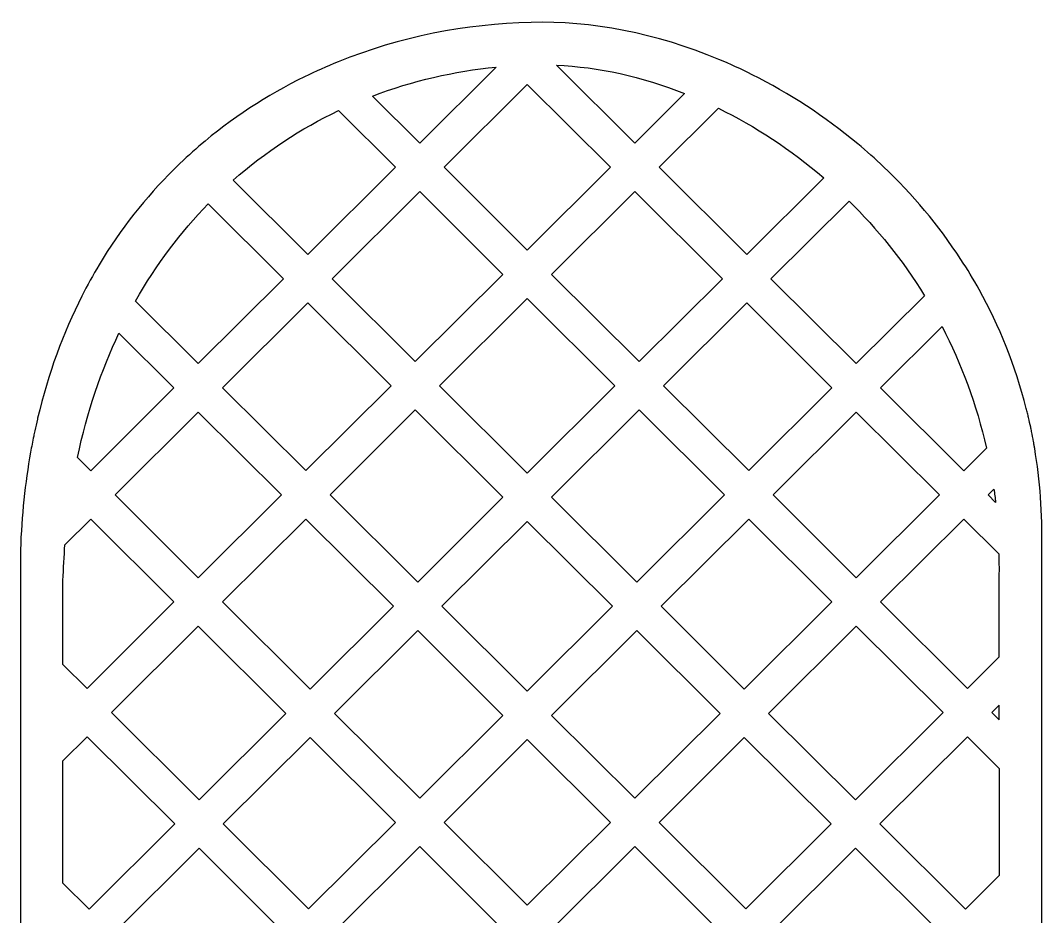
# Model space of a CAD drawing. Header units: centimetres. Extents: x 8.5 to 13.4, y -9 to 9.
# Drawn here: x 8.497 to 13.409, y 4.704 to 9.01 of the extents above; entities that cross this region are included whole.
import ezdxf

# ---------------------------------------------------------------- set-up
doc = ezdxf.new("R2010")
doc.units = ezdxf.units.CM
doc.header["$MEASUREMENT"] = 0
doc.layers.add('layer 1', color=7, linetype='Continuous')

msp = doc.modelspace()

# ---------------------------------------------------------------- linework, layer by layer
at = {"layer": 'layer 1', "color": 250}
for points, knots in [([(11.85321, 8.82249), (11.85321, 8.82249), (11.85325, 8.82253), (11.85325, 8.82253), (11.85325, 8.82253), (11.90696, 8.80015), (11.96035, 8.77571), (12.01324, 8.74927), (12.01324, 8.74927), (12.01324, 8.74927), (12.01317, 8.7492), (12.01317, 8.7492), (12.01317, 8.7492), (12.19071, 8.66044), (12.36255, 8.5491), (12.52135, 8.41652), (12.52135, 8.41652), (12.52135, 8.41652), (12.52144, 8.4166), (12.52144, 8.4166), (12.52144, 8.4166), (12.56351, 8.38149), (12.60473, 8.34499), (12.64484, 8.30693), (12.64484, 8.30693), (12.64484, 8.30693), (12.64466, 8.30675), (12.64466, 8.30675), (12.64466, 8.30675), (12.78307, 8.17537), (12.90897, 8.02658), (13.01676, 7.86143), (13.01676, 7.86143), (13.01676, 7.86143), (13.01688, 7.86155), (13.01688, 7.86155), (13.01688, 7.86155), (13.04762, 7.81446), (13.077, 7.76614), (13.10467, 7.71643), (13.10467, 7.71643), (13.10467, 7.71643), (13.10447, 7.71623), (13.10447, 7.71623), (13.10447, 7.71623), (13.20157, 7.54171), (13.27893, 7.3511), (13.33096, 7.14551), (13.33096, 7.14551), (13.33096, 7.14551), (13.33105, 7.1456), (13.33105, 7.1456), (13.33105, 7.1456), (13.33296, 7.13802), (13.33485, 7.13042), (13.3367, 7.12279), (13.3367, 7.12279), (13.33844, 7.11562), (13.34015, 7.10844), (13.34183, 7.10123), (13.34183, 7.10123), (13.34539, 7.08592), (13.34882, 7.07053), (13.3521, 7.05506), (13.3521, 7.05506), (13.35351, 7.04845), (13.35489, 7.04183), (13.35624, 7.03519), (13.35624, 7.03519), (13.35962, 7.01857), (13.36285, 7.00185), (13.3659, 6.98505), (13.3659, 6.98505), (13.36684, 6.97989), (13.36777, 6.97473), (13.36867, 6.96955), (13.36867, 6.96955), (13.36962, 6.96416), (13.37055, 6.95875), (13.37146, 6.95333), (13.37146, 6.95333), (13.37146, 6.95333), (13.37134, 6.95321), (13.37134, 6.95321), (13.37134, 6.95321), (13.39702, 6.80054), (13.40914, 6.64052), (13.40537, 6.47337), (13.40537, 6.47337), (13.40537, 6.47337), (13.40537, 6.47337), (13.40537, 6.47337), (13.40537, 6.47337), (13.40537, 6.47336), (13.40537, 6.47334), (13.40537, 6.47333), (13.40537, 6.47333), (13.40535, 6.47213), (13.40534, 6.47094), (13.40533, 6.46976), (13.40533, 6.46976), (13.40532, 6.4684), (13.40532, 6.46704), (13.40528, 6.46567), (13.40528, 6.46567), (13.40528, 6.46567), (13.40528, 6.24096), (13.40528, 6.24096), (13.40528, 6.24096), (13.40528, 6.24096), (13.40528, 6.15613), (13.40528, 6.15613), (13.40528, 6.15613), (13.40528, 6.15613), (13.40528, 5.92363), (13.40528, 5.92363), (13.40528, 5.92363), (13.40528, 5.92363), (13.40528, 5.44496), (13.40528, 5.44496), (13.40528, 5.44496), (13.40528, 5.44496), (13.40528, 5.21247), (13.40528, 5.21247), (13.40528, 5.21247), (13.40528, 5.21247), (13.40528, 5.10479), (13.40528, 5.10479), (13.40528, 5.10479), (13.40528, 5.10479), (13.40528, 4.87229), (13.40528, 4.87229), (13.40528, 4.87229), (13.40528, 4.87229), (13.40528, 4.37399), (13.40528, 4.37399), (13.40528, 4.37399), (13.40528, 4.37399), (13.40528, 4.1415), (13.40528, 4.1415), (13.40528, 4.1415), (13.40528, 4.1415), (13.40528, 4.03303), (13.40528, 4.03303), (13.40528, 4.03303), (13.40528, 4.03303), (13.40528, 3.80053), (13.40528, 3.80053), (13.40528, 3.80053), (13.40528, 3.80053), (13.40528, 3.32583), (13.40528, 3.32583), (13.40528, 3.32583), (13.40528, 3.32583), (13.40528, 3.09334), (13.40528, 3.09334), (13.40528, 3.09334), (13.40528, 3.09334), (13.40528, 2.99025), (13.40528, 2.99025), (13.40528, 2.99025), (13.40528, 2.99025), (13.40528, 2.75775), (13.40528, 2.75775), (13.40528, 2.75775), (13.40528, 2.75775), (13.40528, 2.2972), (13.40528, 2.2972), (13.40528, 2.2972), (13.40528, 2.2972), (13.40528, 2.06471), (13.40528, 2.06471), (13.40528, 2.06471), (13.40528, 2.06471), (13.40528, 1.94844), (13.40528, 1.94844), (13.40528, 1.94844), (13.40528, 1.94844), (13.40528, 1.71595), (13.40528, 1.71595), (13.40528, 1.71595), (13.40528, 1.71595), (13.40528, 1.23384), (13.40528, 1.23384), (13.40528, 1.23384), (13.40528, 1.23384), (13.40528, 1.00135), (13.40528, 1.00135), (13.40528, 1.00135), (13.40528, 1.00135), (13.40528, 0.89905), (13.40528, 0.89905), (13.40528, 0.89905), (13.40528, 0.89905), (13.40528, 0.66656), (13.40528, 0.66656), (13.40528, 0.66656), (13.40528, 0.66656), (13.40528, 0.1825), (13.40528, 0.1825), (13.40528, 0.1825), (13.40528, 0.1825), (13.40528, -0.05), (13.40528, -0.05), (13.40528, -0.05), (13.40528, -0.05), (13.40528, -0.16449), (13.40528, -0.16449), (13.40528, -0.16449), (13.40528, -0.16449), (13.40528, -0.39699), (13.40528, -0.39699), (13.40528, -0.39699), (13.40528, -0.39699), (13.40528, -0.88926), (13.40528, -0.88926), (13.40528, -0.88926), (13.40528, -0.88926), (13.40528, -0.96236), (13.40528, -0.96236), (13.40528, -0.96236), (13.40528, -0.96236), (13.40528, -1.23085), (13.40528, -1.23085), (13.40528, -1.23085), (13.40528, -1.23085), (13.40528, -1.46334), (13.40528, -1.46334), (13.40528, -1.46334), (13.40528, -1.46334), (13.40528, -1.93204), (13.40528, -1.93204), (13.40528, -1.93204), (13.40528, -1.93204), (13.40528, -2.12295), (13.40528, -2.12295), (13.40528, -2.12295), (13.40528, -2.12295), (13.40528, -2.26031), (13.40528, -2.26031), (13.40528, -2.26031), (13.40528, -2.26031), (13.40528, -2.4928), (13.40528, -2.4928), (13.40528, -2.4928), (13.40528, -2.4928), (13.40528, -2.97385), (13.40528, -2.97385), (13.40528, -2.97385), (13.40528, -2.97385), (13.40528, -3.20634), (13.40528, -3.20634), (13.40528, -3.20634), (13.40528, -3.20634), (13.40528, -3.32115), (13.40528, -3.32115), (13.40528, -3.32115), (13.40528, -3.32115), (13.40528, -3.55365), (13.40528, -3.55365), (13.40528, -3.55365), (13.40528, -3.55365), (13.40528, -4.02324), (13.40528, -4.02324), (13.40528, -4.02324), (13.40528, -4.02324), (13.40528, -4.25573), (13.40528, -4.25573), (13.40528, -4.25573), (13.40528, -4.25573), (13.40528, -4.33975), (13.40528, -4.33975), (13.40528, -4.33975), (13.40528, -4.33975), (13.40528, -4.57224), (13.40528, -4.57224), (13.40528, -4.57224), (13.40528, -4.57224), (13.40528, -5.08678), (13.40528, -5.08678), (13.40528, -5.08678), (13.40528, -5.08678), (13.40528, -5.18121), (13.40528, -5.18121), (13.40528, -5.18121), (13.40528, -5.18121), (13.40528, -5.40611), (13.40528, -5.40611), (13.40528, -5.40611), (13.40528, -5.40611), (13.40528, -5.63861), (13.40528, -5.63861), (13.40528, -5.63861), (13.40528, -5.63861), (13.40528, -6.15314), (13.40528, -6.15314), (13.40528, -6.15314), (13.40528, -6.15314), (13.40528, -6.38563), (13.40528, -6.38563), (13.40528, -6.38563), (13.40528, -6.38563), (13.40528, -6.46369), (13.40528, -6.46369), (13.40528, -6.46369), (13.40528, -6.46369), (13.40528, -6.69618), (13.40528, -6.69618), (13.40528, -6.69618), (13.40528, -6.69618), (13.40528, -7.49643), (13.40528, -7.49643), (13.40528, -7.49643), (13.40528, -7.49643), (13.40528, -7.72892), (13.40528, -7.72892), (13.40528, -7.72892), (13.40528, -7.72892), (13.40528, -8.24344), (13.40528, -8.24344), (13.40528, -8.24344), (13.40528, -8.24344), (13.40528, -8.30391), (13.40528, -8.30391), (13.40528, -8.30391), (13.40528, -8.30391), (13.40528, -9.00021), (13.40528, -9.00021), (13.40528, -9.00021), (13.40528, -9.00021), (13.14221, -9.00021), (13.14221, -9.00021), (13.14221, -9.00021), (13.14221, -9.00021), (12.90862, -9.00021), (12.90862, -9.00021), (12.90862, -9.00021), (12.90862, -9.00021), (12.12798, -9.00021), (12.12798, -9.00021), (12.12798, -9.00021), (12.12798, -9.00021), (12.0708, -9.00021), (12.0708, -9.00021), (12.0708, -9.00021), (12.0708, -9.00021), (11.89439, -9.00021), (11.89439, -9.00021), (11.89439, -9.00021), (11.89439, -9.00021), (11.83721, -9.00021), (11.83721, -9.00021), (11.83721, -9.00021), (11.83721, -9.00021), (11.09035, -9.00021), (11.09035, -9.00021), (11.09035, -9.00021), (11.09035, -9.00021), (11.00822, -9.00021), (11.00822, -9.00021), (11.00822, -9.00021), (11.00822, -9.00021), (10.85675, -9.00021), (10.85675, -9.00021), (10.85675, -9.00021), (10.85675, -9.00021), (10.77463, -9.00021), (10.77463, -9.00021), (10.77463, -9.00021), (10.77463, -9.00021), (10.02777, -9.00021), (10.02777, -9.00021), (10.02777, -9.00021), (10.02777, -9.00021), (9.97059, -9.00021), (9.97059, -9.00021), (9.97059, -9.00021), (9.97059, -9.00021), (9.79417, -9.00021), (9.79417, -9.00021), (9.79417, -9.00021), (9.79417, -9.00021), (9.73699, -9.00021), (9.73699, -9.00021), (9.73699, -9.00021), (9.73699, -9.00021), (8.95636, -9.00021), (8.95636, -9.00021), (8.95636, -9.00021), (8.95636, -9.00021), (8.72276, -9.00021), (8.72276, -9.00021), (8.72276, -9.00021), (8.72276, -9.00021), (8.49669, -9.00021), (8.49669, -9.00021), (8.49669, -9.00021), (8.49669, -9.00021), (8.49669, -8.34112), (8.49669, -8.34112), (8.49669, -8.34112), (8.49669, -8.34112), (8.49669, -8.20662), (8.49669, -8.20662), (8.49669, -8.20662), (8.49669, -8.20662), (8.49669, -7.76574), (8.49669, -7.76574), (8.49669, -7.76574), (8.49669, -7.76574), (8.49669, -7.53325), (8.49669, -7.53325), (8.49669, -7.53325), (8.49669, -7.53325), (8.49669, -7.17875), (8.49669, -7.17875), (8.49669, -7.17875), (8.49669, -7.17875), (8.49669, -7.14578), (8.49669, -7.14578), (8.49669, -7.14578), (8.49669, -7.14578), (8.49669, -6.733), (8.49669, -6.733), (8.49669, -6.733), (8.49669, -6.733), (8.49669, -6.50051), (8.49669, -6.50051), (8.49669, -6.50051), (8.49669, -6.50051), (8.49669, -6.34881), (8.49669, -6.34881), (8.49669, -6.34881), (8.49669, -6.34881), (8.49669, -6.11631), (8.49669, -6.11631), (8.49669, -6.11631), (8.49669, -6.11631), (8.49669, -5.67543), (8.49669, -5.67543), (8.49669, -5.67543), (8.49669, -5.67543), (8.49669, -5.44293), (8.49669, -5.44293), (8.49669, -5.44293), (8.49669, -5.44293), (8.49669, -5.21841), (8.49669, -5.21841), (8.49669, -5.21841), (8.49669, -5.21841), (8.49669, -5.04996), (8.49669, -5.04996), (8.49669, -5.04996), (8.49669, -5.04996), (8.49669, -4.60907), (8.49669, -4.60907), (8.49669, -4.60907), (8.49669, -4.60907), (8.49669, -4.37657), (8.49669, -4.37657), (8.49669, -4.37657), (8.49669, -4.37657), (8.49669, -4.21891), (8.49669, -4.21891), (8.49669, -4.21891), (8.49669, -4.21891), (8.49669, -3.98642), (8.49669, -3.98642), (8.49669, -3.98642), (8.49669, -3.98642), (8.49669, -3.59047), (8.49669, -3.59047), (8.49669, -3.59047), (8.49669, -3.59047), (8.49669, -3.35797), (8.49669, -3.35797), (8.49669, -3.35797), (8.49669, -3.35797), (8.49669, -3.16952), (8.49669, -3.16952), (8.49669, -3.16952), (8.49669, -3.16952), (8.49669, -2.93703), (8.49669, -2.93703), (8.49669, -2.93703), (8.49669, -2.93703), (8.49669, -2.52962), (8.49669, -2.52962), (8.49669, -2.52962), (8.49669, -2.52962), (8.49669, -2.29713), (8.49669, -2.29713), (8.49669, -2.29713), (8.49669, -2.29713), (8.49669, -2.12771), (8.49669, -2.12771), (8.49669, -2.12771), (8.49669, -2.12771), (8.49669, -1.89522), (8.49669, -1.89522), (8.49669, -1.89522), (8.49669, -1.89522), (8.49669, -1.50016), (8.49669, -1.50016), (8.49669, -1.50016), (8.49669, -1.50016), (8.49669, -1.26767), (8.49669, -1.26767), (8.49669, -1.26767), (8.49669, -1.26767), (8.49669, -0.99957), (8.49669, -0.99957), (8.49669, -0.99957), (8.49669, -0.99957), (8.49669, -0.85244), (8.49669, -0.85244), (8.49669, -0.85244), (8.49669, -0.85244), (8.49669, -0.43381), (8.49669, -0.43381), (8.49669, -0.43381), (8.49669, -0.43381), (8.49669, -0.20131), (8.49669, -0.20131), (8.49669, -0.20131), (8.49669, -0.20131), (8.49669, -0.01317), (8.49669, -0.01317), (8.49669, -0.01317), (8.49669, -0.01317), (8.49669, 0.21932), (8.49669, 0.21932), (8.49669, 0.21932), (8.49669, 0.21932), (8.49669, 0.62974), (8.49669, 0.62974), (8.49669, 0.62974), (8.49669, 0.62974), (8.49669, 0.86223), (8.49669, 0.86223), (8.49669, 0.86223), (8.49669, 0.86223), (8.49669, 1.03817), (8.49669, 1.03817), (8.49669, 1.03817), (8.49669, 1.03817), (8.49669, 1.27066), (8.49669, 1.27066), (8.49669, 1.27066), (8.49669, 1.27066), (8.49669, 1.67913), (8.49669, 1.67913), (8.49669, 1.67913), (8.49669, 1.67913), (8.49669, 1.91162), (8.49669, 1.91162), (8.49669, 1.91162), (8.49669, 1.91162), (8.49669, 2.10153), (8.49669, 2.10153), (8.49669, 2.10153), (8.49669, 2.10153), (8.49669, 2.33402), (8.49669, 2.33402), (8.49669, 2.33402), (8.49669, 2.33402), (8.49669, 2.72093), (8.49669, 2.72093), (8.49669, 2.72093), (8.49669, 2.72093), (8.49669, 2.95343), (8.49669, 2.95343), (8.49669, 2.95343), (8.49669, 2.95343), (8.49669, 3.13016), (8.49669, 3.13016), (8.49669, 3.13016), (8.49669, 3.13016), (8.49669, 3.36265), (8.49669, 3.36265), (8.49669, 3.36265), (8.49669, 3.36265), (8.49669, 3.76371), (8.49669, 3.76371), (8.49669, 3.76371), (8.49669, 3.76371), (8.49669, 3.99621), (8.49669, 3.99621), (8.49669, 3.99621), (8.49669, 3.99621), (8.49669, 4.17832), (8.49669, 4.17832), (8.49669, 4.17832), (8.49669, 4.17832), (8.49669, 4.41081), (8.49669, 4.41081), (8.49669, 4.41081), (8.49669, 4.41081), (8.49669, 4.83547), (8.49669, 4.83547), (8.49669, 4.83547), (8.49669, 4.83547), (8.49669, 5.06797), (8.49669, 5.06797), (8.49669, 5.06797), (8.49669, 5.06797), (8.49669, 5.24929), (8.49669, 5.24929), (8.49669, 5.24929), (8.49669, 5.24929), (8.49669, 5.48178), (8.49669, 5.48178), (8.49669, 5.48178), (8.49669, 5.48178), (8.49669, 5.88681), (8.49669, 5.88681), (8.49669, 5.88681), (8.49669, 5.88681), (8.49669, 6.11931), (8.49669, 6.11931), (8.49669, 6.11931), (8.49669, 6.11931), (8.49669, 6.27778), (8.49669, 6.27778), (8.49669, 6.27778), (8.49669, 6.27778), (8.49669, 6.46569), (8.49669, 6.46569), (8.49669, 6.46569), (8.5023, 6.6307), (8.519, 6.78723), (8.54542, 6.93557), (8.54542, 6.93557), (8.54775, 6.94862), (8.55016, 6.96161), (8.55264, 6.97453), (8.55264, 6.97453), (8.55511, 6.98742), (8.55767, 7.00022), (8.56029, 7.01298), (8.56029, 7.01298), (8.56199, 7.02123), (8.56372, 7.02944), (8.56547, 7.03763), (8.56547, 7.03763), (8.56952, 7.05654), (8.57375, 7.07529), (8.57813, 7.09392), (8.57813, 7.09392), (8.57855, 7.09571), (8.57897, 7.0975), (8.57939, 7.09929), (8.57939, 7.09929), (8.63006, 7.31315), (8.70218, 7.50825), (8.79181, 7.68507), (8.79181, 7.68507), (8.79181, 7.68507), (8.79163, 7.68525), (8.79163, 7.68525), (8.79163, 7.68525), (8.81778, 7.73683), (8.8455, 7.78676), (8.87455, 7.83522), (8.87455, 7.83522), (8.87455, 7.83522), (8.87459, 7.83518), (8.87459, 7.83518), (8.87459, 7.83518), (8.97789, 8.00753), (9.09898, 8.16017), (9.23357, 8.29356), (9.23357, 8.29356), (9.23357, 8.29356), (9.2335, 8.29363), (9.2335, 8.29363), (9.2335, 8.29363), (9.27279, 8.33255), (9.31318, 8.36988), (9.35466, 8.40553), (9.35466, 8.40553), (9.35466, 8.40553), (9.35478, 8.40541), (9.35478, 8.40541), (9.35478, 8.40541), (9.5109, 8.53958), (9.68189, 8.65058), (9.86216, 8.7389), (9.86216, 8.7389), (9.86216, 8.7389), (9.86213, 8.73893), (9.86213, 8.73893), (9.86213, 8.73893), (9.91512, 8.76488), (9.96889, 8.78892), (10.02334, 8.81097), (10.02334, 8.81097), (10.02334, 8.81097), (10.02341, 8.8109), (10.02341, 8.8109), (10.02341, 8.8109), (10.3206, 8.93125), (10.63745, 8.99357), (10.95099, 8.99971), (10.95099, 8.99971), (11.23868, 9.00982), (11.55091, 8.94852), (11.85321, 8.82249)], [0, 0, 0, 0, 0.005618, 0.005618, 0.005618, 0.005618, 0.011236, 0.011236, 0.011236, 0.011236, 0.0168539, 0.0168539, 0.0168539, 0.0168539, 0.0224719, 0.0224719, 0.0224719, 0.0224719, 0.0280899, 0.0280899, 0.0280899, 0.0280899, 0.0337079, 0.0337079, 0.0337079, 0.0337079, 0.0393258, 0.0393258, 0.0393258, 0.0393258, 0.0449438, 0.0449438, 0.0449438, 0.0449438, 0.0505618, 0.0505618, 0.0505618, 0.0505618, 0.0561798, 0.0561798, 0.0561798, 0.0561798, 0.0617978, 0.0617978, 0.0617978, 0.0617978, 0.0674157, 0.0674157, 0.0674157, 0.0674157, 0.0730337, 0.0730337, 0.0730337, 0.0730337, 0.0786517, 0.0786517, 0.0786517, 0.0786517, 0.0842697, 0.0842697, 0.0842697, 0.0842697, 0.0898876, 0.0898876, 0.0898876, 0.0898876, 0.0955056, 0.0955056, 0.0955056, 0.0955056, 0.1011236, 0.1011236, 0.1011236, 0.1011236, 0.1067416, 0.1067416, 0.1067416, 0.1067416, 0.1123596, 0.1123596, 0.1123596, 0.1123596, 0.1179775, 0.1179775, 0.1179775, 0.1179775, 0.1235955, 0.1235955, 0.1235955, 0.1235955, 0.1292135, 0.1292135, 0.1292135, 0.1292135, 0.1348315, 0.1348315, 0.1348315, 0.1348315, 0.1404494, 0.1404494, 0.1404494, 0.1404494, 0.1460674, 0.1460674, 0.1460674, 0.1460674, 0.1516854, 0.1516854, 0.1516854, 0.1516854, 0.1573034, 0.1573034, 0.1573034, 0.1573034, 0.1629213, 0.1629213, 0.1629213, 0.1629213, 0.1685393, 0.1685393, 0.1685393, 0.1685393, 0.1741573, 0.1741573, 0.1741573, 0.1741573, 0.1797753, 0.1797753, 0.1797753, 0.1797753, 0.1853933, 0.1853933, 0.1853933, 0.1853933, 0.1910112, 0.1910112, 0.1910112, 0.1910112, 0.1966292, 0.1966292, 0.1966292, 0.1966292, 0.2022472, 0.2022472, 0.2022472, 0.2022472, 0.2078652, 0.2078652, 0.2078652, 0.2078652, 0.2134831, 0.2134831, 0.2134831, 0.2134831, 0.2191011, 0.2191011, 0.2191011, 0.2191011, 0.2247191, 0.2247191, 0.2247191, 0.2247191, 0.2303371, 0.2303371, 0.2303371, 0.2303371, 0.2359551, 0.2359551, 0.2359551, 0.2359551, 0.241573, 0.241573, 0.241573, 0.241573, 0.247191, 0.247191, 0.247191, 0.247191, 0.252809, 0.252809, 0.252809, 0.252809, 0.258427, 0.258427, 0.258427, 0.258427, 0.2640449, 0.2640449, 0.2640449, 0.2640449, 0.2696629, 0.2696629, 0.2696629, 0.2696629, 0.2752809, 0.2752809, 0.2752809, 0.2752809, 0.2808989, 0.2808989, 0.2808989, 0.2808989, 0.2865169, 0.2865169, 0.2865169, 0.2865169, 0.2921348, 0.2921348, 0.2921348, 0.2921348, 0.2977528, 0.2977528, 0.2977528, 0.2977528, 0.3033708, 0.3033708, 0.3033708, 0.3033708, 0.3089888, 0.3089888, 0.3089888, 0.3089888, 0.3146067, 0.3146067, 0.3146067, 0.3146067, 0.3202247, 0.3202247, 0.3202247, 0.3202247, 0.3258427, 0.3258427, 0.3258427, 0.3258427, 0.3314607, 0.3314607, 0.3314607, 0.3314607, 0.3370787, 0.3370787, 0.3370787, 0.3370787, 0.3426966, 0.3426966, 0.3426966, 0.3426966, 0.3483146, 0.3483146, 0.3483146, 0.3483146, 0.3539326, 0.3539326, 0.3539326, 0.3539326, 0.3595506, 0.3595506, 0.3595506, 0.3595506, 0.3651685, 0.3651685, 0.3651685, 0.3651685, 0.3707865, 0.3707865, 0.3707865, 0.3707865, 0.3764045, 0.3764045, 0.3764045, 0.3764045, 0.3820225, 0.3820225, 0.3820225, 0.3820225, 0.3876404, 0.3876404, 0.3876404, 0.3876404, 0.3932584, 0.3932584, 0.3932584, 0.3932584, 0.3988764, 0.3988764, 0.3988764, 0.3988764, 0.4044944, 0.4044944, 0.4044944, 0.4044944, 0.4101124, 0.4101124, 0.4101124, 0.4101124, 0.4157303, 0.4157303, 0.4157303, 0.4157303, 0.4213483, 0.4213483, 0.4213483, 0.4213483, 0.4269663, 0.4269663, 0.4269663, 0.4269663, 0.4325843, 0.4325843, 0.4325843, 0.4325843, 0.4382022, 0.4382022, 0.4382022, 0.4382022, 0.4438202, 0.4438202, 0.4438202, 0.4438202, 0.4494382, 0.4494382, 0.4494382, 0.4494382, 0.4550562, 0.4550562, 0.4550562, 0.4550562, 0.4606742, 0.4606742, 0.4606742, 0.4606742, 0.4662921, 0.4662921, 0.4662921, 0.4662921, 0.4719101, 0.4719101, 0.4719101, 0.4719101, 0.4775281, 0.4775281, 0.4775281, 0.4775281, 0.4831461, 0.4831461, 0.4831461, 0.4831461, 0.488764, 0.488764, 0.488764, 0.488764, 0.494382, 0.494382, 0.494382, 0.494382, 0.5, 0.5, 0.5, 0.5, 0.505618, 0.505618, 0.505618, 0.505618, 0.511236, 0.511236, 0.511236, 0.511236, 0.5168539, 0.5168539, 0.5168539, 0.5168539, 0.5224719, 0.5224719, 0.5224719, 0.5224719, 0.5280899, 0.5280899, 0.5280899, 0.5280899, 0.5337079, 0.5337079, 0.5337079, 0.5337079, 0.5393258, 0.5393258, 0.5393258, 0.5393258, 0.5449438, 0.5449438, 0.5449438, 0.5449438, 0.5505618, 0.5505618, 0.5505618, 0.5505618, 0.5561798, 0.5561798, 0.5561798, 0.5561798, 0.5617978, 0.5617978, 0.5617978, 0.5617978, 0.5674157, 0.5674157, 0.5674157, 0.5674157, 0.5730337, 0.5730337, 0.5730337, 0.5730337, 0.5786517, 0.5786517, 0.5786517, 0.5786517, 0.5842697, 0.5842697, 0.5842697, 0.5842697, 0.5898876, 0.5898876, 0.5898876, 0.5898876, 0.5955056, 0.5955056, 0.5955056, 0.5955056, 0.6011236, 0.6011236, 0.6011236, 0.6011236, 0.6067416, 0.6067416, 0.6067416, 0.6067416, 0.6123596, 0.6123596, 0.6123596, 0.6123596, 0.6179775, 0.6179775, 0.6179775, 0.6179775, 0.6235955, 0.6235955, 0.6235955, 0.6235955, 0.6292135, 0.6292135, 0.6292135, 0.6292135, 0.6348315, 0.6348315, 0.6348315, 0.6348315, 0.6404494, 0.6404494, 0.6404494, 0.6404494, 0.6460674, 0.6460674, 0.6460674, 0.6460674, 0.6516854, 0.6516854, 0.6516854, 0.6516854, 0.6573034, 0.6573034, 0.6573034, 0.6573034, 0.6629213, 0.6629213, 0.6629213, 0.6629213, 0.6685393, 0.6685393, 0.6685393, 0.6685393, 0.6741573, 0.6741573, 0.6741573, 0.6741573, 0.6797753, 0.6797753, 0.6797753, 0.6797753, 0.6853933, 0.6853933, 0.6853933, 0.6853933, 0.6910112, 0.6910112, 0.6910112, 0.6910112, 0.6966292, 0.6966292, 0.6966292, 0.6966292, 0.7022472, 0.7022472, 0.7022472, 0.7022472, 0.7078652, 0.7078652, 0.7078652, 0.7078652, 0.7134831, 0.7134831, 0.7134831, 0.7134831, 0.7191011, 0.7191011, 0.7191011, 0.7191011, 0.7247191, 0.7247191, 0.7247191, 0.7247191, 0.7303371, 0.7303371, 0.7303371, 0.7303371, 0.7359551, 0.7359551, 0.7359551, 0.7359551, 0.741573, 0.741573, 0.741573, 0.741573, 0.747191, 0.747191, 0.747191, 0.747191, 0.752809, 0.752809, 0.752809, 0.752809, 0.758427, 0.758427, 0.758427, 0.758427, 0.7640449, 0.7640449, 0.7640449, 0.7640449, 0.7696629, 0.7696629, 0.7696629, 0.7696629, 0.7752809, 0.7752809, 0.7752809, 0.7752809, 0.7808989, 0.7808989, 0.7808989, 0.7808989, 0.7865169, 0.7865169, 0.7865169, 0.7865169, 0.7921348, 0.7921348, 0.7921348, 0.7921348, 0.7977528, 0.7977528, 0.7977528, 0.7977528, 0.8033708, 0.8033708, 0.8033708, 0.8033708, 0.8089888, 0.8089888, 0.8089888, 0.8089888, 0.8146067, 0.8146067, 0.8146067, 0.8146067, 0.8202247, 0.8202247, 0.8202247, 0.8202247, 0.8258427, 0.8258427, 0.8258427, 0.8258427, 0.8314607, 0.8314607, 0.8314607, 0.8314607, 0.8370787, 0.8370787, 0.8370787, 0.8370787, 0.8426966, 0.8426966, 0.8426966, 0.8426966, 0.8483146, 0.8483146, 0.8483146, 0.8483146, 0.8539326, 0.8539326, 0.8539326, 0.8539326, 0.8595506, 0.8595506, 0.8595506, 0.8595506, 0.8651685, 0.8651685, 0.8651685, 0.8651685, 0.8707865, 0.8707865, 0.8707865, 0.8707865, 0.8764045, 0.8764045, 0.8764045, 0.8764045, 0.8820225, 0.8820225, 0.8820225, 0.8820225, 0.8876404, 0.8876404, 0.8876404, 0.8876404, 0.8932584, 0.8932584, 0.8932584, 0.8932584, 0.8988764, 0.8988764, 0.8988764, 0.8988764, 0.9044944, 0.9044944, 0.9044944, 0.9044944, 0.9101124, 0.9101124, 0.9101124, 0.9101124, 0.9157303, 0.9157303, 0.9157303, 0.9157303, 0.9213483, 0.9213483, 0.9213483, 0.9213483, 0.9269663, 0.9269663, 0.9269663, 0.9269663, 0.9325843, 0.9325843, 0.9325843, 0.9325843, 0.9382022, 0.9382022, 0.9382022, 0.9382022, 0.9438202, 0.9438202, 0.9438202, 0.9438202, 0.9494382, 0.9494382, 0.9494382, 0.9494382, 0.9550562, 0.9550562, 0.9550562, 0.9550562, 0.9606742, 0.9606742, 0.9606742, 0.9606742, 0.9662921, 0.9662921, 0.9662921, 0.9662921, 0.9719101, 0.9719101, 0.9719101, 0.9719101, 0.9775281, 0.9775281, 0.9775281, 0.9775281, 0.9831461, 0.9831461, 0.9831461, 0.9831461, 0.988764, 0.988764, 0.988764, 0.988764, 1, 1, 1, 1]), ([(11.44917, 8.42035), (11.44917, 8.42035), (11.68904, 8.65909), (11.68904, 8.65909), (11.68904, 8.65909), (11.48258, 8.74028), (11.27298, 8.78637), (11.07306, 8.79469), (11.07306, 8.79469), (11.07306, 8.79469), (11.44917, 8.42035), (11.44917, 8.42035)], [0, 0, 0, 0, 0.25, 0.25, 0.25, 0.25, 0.5, 0.5, 0.5, 0.5, 1, 1, 1, 1]), ([(10.41581, 8.42035), (10.41581, 8.42035), (10.78255, 8.78537), (10.78255, 8.78537), (10.78255, 8.78537), (10.58168, 8.76617), (10.38133, 8.72006), (10.18867, 8.64642), (10.18867, 8.64642), (10.18867, 8.64642), (10.41581, 8.42035), (10.41581, 8.42035)], [0, 0, 0, 0, 0.25, 0.25, 0.25, 0.25, 0.5, 0.5, 0.5, 0.5, 1, 1, 1, 1]), ([(10.93249, 8.7021), (10.93249, 8.7021), (10.53261, 8.30411), (10.53261, 8.30411), (10.53261, 8.30411), (10.53261, 8.30411), (10.93249, 7.90611), (10.93249, 7.90611), (10.93249, 7.90611), (10.93249, 7.90611), (11.33237, 8.30411), (11.33237, 8.30411), (11.33237, 8.30411), (11.33237, 8.30411), (10.93249, 8.7021), (10.93249, 8.7021)], [0, 0, 0, 0, 0.2, 0.2, 0.2, 0.2, 0.4, 0.4, 0.4, 0.4, 0.6, 0.6, 0.6, 0.6, 1, 1, 1, 1]), ([(9.87779, 7.88487), (9.87779, 7.88487), (10.29901, 8.30411), (10.29901, 8.30411), (10.29901, 8.30411), (10.29901, 8.30411), (10.02538, 8.57645), (10.02538, 8.57645), (10.02538, 8.57645), (9.84545, 8.49069), (9.67447, 8.37948), (9.51876, 8.2422), (9.51876, 8.2422), (9.51876, 8.2422), (9.87779, 7.88487), (9.87779, 7.88487)], [0, 0, 0, 0, 0.2, 0.2, 0.2, 0.2, 0.4, 0.4, 0.4, 0.4, 0.6, 0.6, 0.6, 0.6, 1, 1, 1, 1]), ([(11.85102, 8.58782), (11.85102, 8.58782), (11.56597, 8.30411), (11.56597, 8.30411), (11.56597, 8.30411), (11.56597, 8.30411), (11.98719, 7.88487), (11.98719, 7.88487), (11.98719, 7.88487), (11.98719, 7.88487), (12.35775, 8.25369), (12.35775, 8.25369), (12.35775, 8.25369), (12.1993, 8.38973), (12.02761, 8.50168), (11.85102, 8.58782)], [0, 0, 0, 0, 0.2, 0.2, 0.2, 0.2, 0.4, 0.4, 0.4, 0.4, 0.6, 0.6, 0.6, 0.6, 1, 1, 1, 1]), ([(10.41581, 8.18786), (10.41581, 8.18786), (9.99459, 7.76862), (9.99459, 7.76862), (9.99459, 7.76862), (9.99459, 7.76862), (10.39447, 7.37062), (10.39447, 7.37062), (10.39447, 7.37062), (10.39447, 7.37062), (10.81569, 7.78986), (10.81569, 7.78986), (10.81569, 7.78986), (10.81569, 7.78986), (10.41581, 8.18786), (10.41581, 8.18786)], [0, 0, 0, 0, 0.2, 0.2, 0.2, 0.2, 0.4, 0.4, 0.4, 0.4, 0.6, 0.6, 0.6, 0.6, 1, 1, 1, 1]), ([(11.44917, 8.18786), (11.44917, 8.18786), (11.04929, 7.78986), (11.04929, 7.78986), (11.04929, 7.78986), (11.04929, 7.78986), (11.47051, 7.37062), (11.47051, 7.37062), (11.47051, 7.37062), (11.47051, 7.37062), (11.87039, 7.76862), (11.87039, 7.76862), (11.87039, 7.76862), (11.87039, 7.76862), (11.44917, 8.18786), (11.44917, 8.18786)], [0, 0, 0, 0, 0.2, 0.2, 0.2, 0.2, 0.4, 0.4, 0.4, 0.4, 0.6, 0.6, 0.6, 0.6, 1, 1, 1, 1]), ([(9.35123, 7.36079), (9.35123, 7.36079), (9.76099, 7.76862), (9.76099, 7.76862), (9.76099, 7.76862), (9.76099, 7.76862), (9.39928, 8.12863), (9.39928, 8.12863), (9.39928, 8.12863), (9.26775, 7.99374), (9.14972, 7.83797), (9.04973, 7.66087), (9.04973, 7.66087), (9.04973, 7.66087), (9.35123, 7.36079), (9.35123, 7.36079)], [0, 0, 0, 0, 0.2, 0.2, 0.2, 0.2, 0.4, 0.4, 0.4, 0.4, 0.6, 0.6, 0.6, 0.6, 1, 1, 1, 1]), ([(12.47921, 8.14207), (12.47921, 8.14207), (12.10399, 7.76862), (12.10399, 7.76862), (12.10399, 7.76862), (12.10399, 7.76862), (12.51375, 7.36079), (12.51375, 7.36079), (12.51375, 7.36079), (12.51375, 7.36079), (12.84175, 7.68725), (12.84175, 7.68725), (12.84175, 7.68725), (12.73729, 7.85703), (12.61443, 8.00904), (12.47921, 8.14207)], [0, 0, 0, 0, 0.2, 0.2, 0.2, 0.2, 0.4, 0.4, 0.4, 0.4, 0.6, 0.6, 0.6, 0.6, 1, 1, 1, 1]), ([(10.93249, 7.67361), (10.93249, 7.67361), (10.51127, 7.25438), (10.51127, 7.25438), (10.51127, 7.25438), (10.51127, 7.25438), (10.93249, 6.83514), (10.93249, 6.83514), (10.93249, 6.83514), (10.93249, 6.83514), (11.35371, 7.25437), (11.35371, 7.25437), (11.35371, 7.25437), (11.35371, 7.25437), (10.93249, 7.67361), (10.93249, 7.67361)], [0, 0, 0, 0, 0.2, 0.2, 0.2, 0.2, 0.4, 0.4, 0.4, 0.4, 0.6, 0.6, 0.6, 0.6, 1, 1, 1, 1]), ([(9.87779, 7.65237), (9.87779, 7.65237), (9.46802, 7.24454), (9.46802, 7.24454), (9.46802, 7.24454), (9.46802, 7.24454), (9.86791, 6.84654), (9.86791, 6.84654), (9.86791, 6.84654), (9.86791, 6.84654), (10.27767, 7.25438), (10.27767, 7.25438), (10.27767, 7.25438), (10.27767, 7.25438), (9.87779, 7.65237), (9.87779, 7.65237)], [0, 0, 0, 0, 0.2, 0.2, 0.2, 0.2, 0.4, 0.4, 0.4, 0.4, 0.6, 0.6, 0.6, 0.6, 1, 1, 1, 1]), ([(11.98719, 7.65237), (11.98719, 7.65237), (11.58731, 7.25438), (11.58731, 7.25438), (11.58731, 7.25438), (11.58731, 7.25438), (11.99707, 6.84654), (11.99707, 6.84654), (11.99707, 6.84654), (11.99707, 6.84654), (12.39695, 7.24454), (12.39695, 7.24454), (12.39695, 7.24454), (12.39695, 7.24454), (11.98719, 7.65237), (11.98719, 7.65237)], [0, 0, 0, 0, 0.2, 0.2, 0.2, 0.2, 0.4, 0.4, 0.4, 0.4, 0.6, 0.6, 0.6, 0.6, 1, 1, 1, 1]), ([(12.92608, 7.53868), (12.92608, 7.53868), (12.63055, 7.24454), (12.63055, 7.24454), (12.63055, 7.24454), (12.63055, 7.24454), (13.0305, 6.84647), (13.0305, 6.84647), (13.0305, 6.84647), (13.0305, 6.84647), (13.13917, 6.95464), (13.13917, 6.95464), (13.13917, 6.95464), (13.09173, 7.16561), (13.01877, 7.36069), (12.92608, 7.53868)], [0, 0, 0, 0, 0.2, 0.2, 0.2, 0.2, 0.4, 0.4, 0.4, 0.4, 0.6, 0.6, 0.6, 0.6, 1, 1, 1, 1]), ([(8.83448, 6.84647), (8.83448, 6.84647), (9.23443, 7.24454), (9.23443, 7.24454), (9.23443, 7.24454), (9.23443, 7.24454), (8.9702, 7.50752), (8.9702, 7.50752), (8.9702, 7.50752), (8.88502, 7.32777), (8.81724, 7.12869), (8.77081, 6.90984), (8.77081, 6.90984), (8.77081, 6.90984), (8.83448, 6.84647), (8.83448, 6.84647)], [0, 0, 0, 0, 0.2, 0.2, 0.2, 0.2, 0.4, 0.4, 0.4, 0.4, 0.6, 0.6, 0.6, 0.6, 1, 1, 1, 1]), ([(9.35123, 7.12829), (9.35123, 7.12829), (8.95127, 6.73023), (8.95127, 6.73023), (8.95127, 6.73023), (8.95127, 6.73023), (9.35116, 6.33223), (9.35116, 6.33223), (9.35116, 6.33223), (9.35116, 6.33223), (9.75111, 6.73029), (9.75111, 6.73029), (9.75111, 6.73029), (9.75111, 6.73029), (9.35123, 7.12829), (9.35123, 7.12829)], [0, 0, 0, 0, 0.2, 0.2, 0.2, 0.2, 0.4, 0.4, 0.4, 0.4, 0.6, 0.6, 0.6, 0.6, 1, 1, 1, 1]), ([(10.39447, 7.13813), (10.39447, 7.13813), (9.9847, 6.7303), (9.9847, 6.7303), (9.9847, 6.7303), (9.9847, 6.7303), (10.40593, 6.31106), (10.40593, 6.31106), (10.40593, 6.31106), (10.40593, 6.31106), (10.81569, 6.71889), (10.81569, 6.71889), (10.81569, 6.71889), (10.81569, 6.71889), (10.39447, 7.13813), (10.39447, 7.13813)], [0, 0, 0, 0, 0.2, 0.2, 0.2, 0.2, 0.4, 0.4, 0.4, 0.4, 0.6, 0.6, 0.6, 0.6, 1, 1, 1, 1]), ([(11.47051, 7.13813), (11.47051, 7.13813), (11.04929, 6.71889), (11.04929, 6.71889), (11.04929, 6.71889), (11.04929, 6.71889), (11.45905, 6.31106), (11.45905, 6.31106), (11.45905, 6.31106), (11.45905, 6.31106), (11.88027, 6.73029), (11.88027, 6.73029), (11.88027, 6.73029), (11.88027, 6.73029), (11.47051, 7.13813), (11.47051, 7.13813)], [0, 0, 0, 0, 0.2, 0.2, 0.2, 0.2, 0.4, 0.4, 0.4, 0.4, 0.6, 0.6, 0.6, 0.6, 1, 1, 1, 1]), ([(12.51375, 7.12829), (12.51375, 7.12829), (12.11387, 6.7303), (12.11387, 6.7303), (12.11387, 6.7303), (12.11387, 6.7303), (12.51382, 6.33223), (12.51382, 6.33223), (12.51382, 6.33223), (12.51382, 6.33223), (12.9137, 6.73023), (12.9137, 6.73023), (12.9137, 6.73023), (12.9137, 6.73023), (12.51375, 7.12829), (12.51375, 7.12829)], [0, 0, 0, 0, 0.2, 0.2, 0.2, 0.2, 0.4, 0.4, 0.4, 0.4, 0.6, 0.6, 0.6, 0.6, 1, 1, 1, 1]), ([(13.17529, 6.75808), (13.17529, 6.75808), (13.1473, 6.73023), (13.1473, 6.73023), (13.1473, 6.73023), (13.1473, 6.73023), (13.18362, 6.69407), (13.18362, 6.69407), (13.18362, 6.69407), (13.18111, 6.71556), (13.17832, 6.73689), (13.17529, 6.75808)], [0, 0, 0, 0, 0.25, 0.25, 0.25, 0.25, 0.5, 0.5, 0.5, 0.5, 1, 1, 1, 1]), ([(8.83448, 6.61398), (8.83448, 6.61398), (8.71078, 6.49086), (8.71078, 6.49086), (8.71078, 6.49086), (8.70629, 6.43457), (8.70308, 6.37721), (8.70121, 6.31874), (8.70121, 6.31874), (8.70121, 6.31874), (8.70121, 5.91575), (8.70121, 5.91575), (8.70121, 5.91575), (8.70121, 5.91575), (8.81696, 5.80055), (8.81696, 5.80055), (8.81696, 5.80055), (8.81696, 5.80055), (9.23436, 6.21598), (9.23436, 6.21598), (9.23436, 6.21598), (9.23436, 6.21598), (8.83448, 6.61398), (8.83448, 6.61398)], [0, 0, 0, 0, 0.1428571, 0.1428571, 0.1428571, 0.1428571, 0.2857143, 0.2857143, 0.2857143, 0.2857143, 0.4285714, 0.4285714, 0.4285714, 0.4285714, 0.5714286, 0.5714286, 0.5714286, 0.5714286, 0.7142857, 0.7142857, 0.7142857, 0.7142857, 1, 1, 1, 1]), ([(9.86791, 6.61405), (9.86791, 6.61405), (9.46795, 6.21598), (9.46795, 6.21598), (9.46795, 6.21598), (9.46795, 6.21598), (9.88918, 5.79674), (9.88918, 5.79674), (9.88918, 5.79674), (9.88918, 5.79674), (10.28913, 6.19481), (10.28913, 6.19481), (10.28913, 6.19481), (10.28913, 6.19481), (9.86791, 6.61405), (9.86791, 6.61405)], [0, 0, 0, 0, 0.2, 0.2, 0.2, 0.2, 0.4, 0.4, 0.4, 0.4, 0.6, 0.6, 0.6, 0.6, 1, 1, 1, 1]), ([(10.93249, 6.60264), (10.93249, 6.60264), (10.52272, 6.19481), (10.52272, 6.19481), (10.52272, 6.19481), (10.52272, 6.19481), (10.93249, 5.78698), (10.93249, 5.78698), (10.93249, 5.78698), (10.93249, 5.78698), (11.34225, 6.19481), (11.34225, 6.19481), (11.34225, 6.19481), (11.34225, 6.19481), (10.93249, 6.60264), (10.93249, 6.60264)], [0, 0, 0, 0, 0.2, 0.2, 0.2, 0.2, 0.4, 0.4, 0.4, 0.4, 0.6, 0.6, 0.6, 0.6, 1, 1, 1, 1]), ([(11.99707, 6.61405), (11.99707, 6.61405), (11.57585, 6.19481), (11.57585, 6.19481), (11.57585, 6.19481), (11.57585, 6.19481), (11.9758, 5.79674), (11.9758, 5.79674), (11.9758, 5.79674), (11.9758, 5.79674), (12.39702, 6.21598), (12.39702, 6.21598), (12.39702, 6.21598), (12.39702, 6.21598), (11.99707, 6.61405), (11.99707, 6.61405)], [0, 0, 0, 0, 0.2, 0.2, 0.2, 0.2, 0.4, 0.4, 0.4, 0.4, 0.6, 0.6, 0.6, 0.6, 1, 1, 1, 1]), ([(13.20076, 6.31872), (13.20076, 6.31872), (13.20076, 5.95257), (13.20076, 5.95257), (13.20076, 5.95257), (13.20076, 5.95257), (13.04802, 5.80055), (13.04802, 5.80055), (13.04802, 5.80055), (13.04802, 5.80055), (12.63062, 6.21598), (12.63062, 6.21598), (12.63062, 6.21598), (12.63062, 6.21598), (13.0305, 6.61398), (13.0305, 6.61398), (13.0305, 6.61398), (13.0305, 6.61398), (13.20072, 6.44456), (13.20072, 6.44456), (13.20072, 6.44456), (13.20162, 6.40305), (13.20177, 6.36116), (13.20076, 6.31872)], [0, 0, 0, 0, 0.1428571, 0.1428571, 0.1428571, 0.1428571, 0.2857143, 0.2857143, 0.2857143, 0.2857143, 0.4285714, 0.4285714, 0.4285714, 0.4285714, 0.5714286, 0.5714286, 0.5714286, 0.5714286, 0.7142857, 0.7142857, 0.7142857, 0.7142857, 1, 1, 1, 1]), ([(9.35116, 6.09973), (9.35116, 6.09973), (8.93376, 5.6843), (8.93376, 5.6843), (8.93376, 5.6843), (8.93376, 5.6843), (9.35498, 5.26506), (9.35498, 5.26506), (9.35498, 5.26506), (9.35498, 5.26506), (9.77238, 5.6805), (9.77238, 5.6805), (9.77238, 5.6805), (9.77238, 5.6805), (9.35116, 6.09973), (9.35116, 6.09973)], [0, 0, 0, 0, 0.2, 0.2, 0.2, 0.2, 0.4, 0.4, 0.4, 0.4, 0.6, 0.6, 0.6, 0.6, 1, 1, 1, 1]), ([(12.51382, 6.09973), (12.51382, 6.09973), (12.0926, 5.6805), (12.0926, 5.6805), (12.0926, 5.6805), (12.0926, 5.6805), (12.51, 5.26506), (12.51, 5.26506), (12.51, 5.26506), (12.51, 5.26506), (12.93122, 5.6843), (12.93122, 5.6843), (12.93122, 5.6843), (12.93122, 5.6843), (12.51382, 6.09973), (12.51382, 6.09973)], [0, 0, 0, 0, 0.2, 0.2, 0.2, 0.2, 0.4, 0.4, 0.4, 0.4, 0.6, 0.6, 0.6, 0.6, 1, 1, 1, 1]), ([(10.40593, 6.07856), (10.40593, 6.07856), (10.00597, 5.6805), (10.00597, 5.6805), (10.00597, 5.6805), (10.00597, 5.6805), (10.41574, 5.27266), (10.41574, 5.27266), (10.41574, 5.27266), (10.41574, 5.27266), (10.81569, 5.67073), (10.81569, 5.67073), (10.81569, 5.67073), (10.81569, 5.67073), (10.40593, 6.07856), (10.40593, 6.07856)], [0, 0, 0, 0, 0.2, 0.2, 0.2, 0.2, 0.4, 0.4, 0.4, 0.4, 0.6, 0.6, 0.6, 0.6, 1, 1, 1, 1]), ([(11.45905, 6.07856), (11.45905, 6.07856), (11.04929, 5.67073), (11.04929, 5.67073), (11.04929, 5.67073), (11.04929, 5.67073), (11.44924, 5.27266), (11.44924, 5.27266), (11.44924, 5.27266), (11.44924, 5.27266), (11.859, 5.6805), (11.859, 5.6805), (11.859, 5.6805), (11.859, 5.6805), (11.45905, 6.07856), (11.45905, 6.07856)], [0, 0, 0, 0, 0.2, 0.2, 0.2, 0.2, 0.4, 0.4, 0.4, 0.4, 0.6, 0.6, 0.6, 0.6, 1, 1, 1, 1]), ([(13.20076, 5.72007), (13.20076, 5.72007), (13.20076, 5.64852), (13.20076, 5.64852), (13.20076, 5.64852), (13.20076, 5.64852), (13.16482, 5.6843), (13.16482, 5.6843), (13.16482, 5.6843), (13.16482, 5.6843), (13.20076, 5.72007), (13.20076, 5.72007)], [0, 0, 0, 0, 0.25, 0.25, 0.25, 0.25, 0.5, 0.5, 0.5, 0.5, 1, 1, 1, 1]), ([(8.81696, 5.56805), (8.81696, 5.56805), (8.70121, 5.45285), (8.70121, 5.45285), (8.70121, 5.45285), (8.70121, 5.45285), (8.70121, 4.86441), (8.70121, 4.86441), (8.70121, 4.86441), (8.70121, 4.86441), (8.82682, 4.73939), (8.82682, 4.73939), (8.82682, 4.73939), (8.82682, 4.73939), (9.23818, 5.14881), (9.23818, 5.14881), (9.23818, 5.14881), (9.23818, 5.14881), (8.81696, 5.56805), (8.81696, 5.56805)], [0, 0, 0, 0, 0.1666667, 0.1666667, 0.1666667, 0.1666667, 0.3333333, 0.3333333, 0.3333333, 0.3333333, 0.5, 0.5, 0.5, 0.5, 0.6666667, 0.6666667, 0.6666667, 0.6666667, 1, 1, 1, 1]), ([(9.88918, 5.56425), (9.88918, 5.56425), (9.47177, 5.14881), (9.47177, 5.14881), (9.47177, 5.14881), (9.47177, 5.14881), (9.88154, 4.74098), (9.88154, 4.74098), (9.88154, 4.74098), (9.88154, 4.74098), (10.29894, 5.15642), (10.29894, 5.15642), (10.29894, 5.15642), (10.29894, 5.15642), (9.88918, 5.56425), (9.88918, 5.56425)], [0, 0, 0, 0, 0.2, 0.2, 0.2, 0.2, 0.4, 0.4, 0.4, 0.4, 0.6, 0.6, 0.6, 0.6, 1, 1, 1, 1]), ([(10.93249, 5.55448), (10.93249, 5.55448), (10.53254, 5.15641), (10.53254, 5.15641), (10.53254, 5.15641), (10.53254, 5.15641), (10.93249, 4.75835), (10.93249, 4.75835), (10.93249, 4.75835), (10.93249, 4.75835), (11.33244, 5.15641), (11.33244, 5.15641), (11.33244, 5.15641), (11.33244, 5.15641), (10.93249, 5.55448), (10.93249, 5.55448)], [0, 0, 0, 0, 0.2, 0.2, 0.2, 0.2, 0.4, 0.4, 0.4, 0.4, 0.6, 0.6, 0.6, 0.6, 1, 1, 1, 1]), ([(11.9758, 5.56425), (11.9758, 5.56425), (11.56604, 5.15642), (11.56604, 5.15642), (11.56604, 5.15642), (11.56604, 5.15642), (11.98344, 4.74098), (11.98344, 4.74098), (11.98344, 4.74098), (11.98344, 4.74098), (12.3932, 5.14881), (12.3932, 5.14881), (12.3932, 5.14881), (12.3932, 5.14881), (11.9758, 5.56425), (11.9758, 5.56425)], [0, 0, 0, 0, 0.2, 0.2, 0.2, 0.2, 0.4, 0.4, 0.4, 0.4, 0.6, 0.6, 0.6, 0.6, 1, 1, 1, 1]), ([(13.04802, 5.56805), (13.04802, 5.56805), (12.6268, 5.14881), (12.6268, 5.14881), (12.6268, 5.14881), (12.6268, 5.14881), (13.03816, 4.73939), (13.03816, 4.73939), (13.03816, 4.73939), (13.03816, 4.73939), (13.20076, 4.90123), (13.20076, 4.90123), (13.20076, 4.90123), (13.20076, 4.90123), (13.20076, 5.41603), (13.20076, 5.41603), (13.20076, 5.41603), (13.20076, 5.41603), (13.04802, 5.56805), (13.04802, 5.56805)], [0, 0, 0, 0, 0.1666667, 0.1666667, 0.1666667, 0.1666667, 0.3333333, 0.3333333, 0.3333333, 0.3333333, 0.5, 0.5, 0.5, 0.5, 0.6666667, 0.6666667, 0.6666667, 0.6666667, 1, 1, 1, 1]), ([(9.35498, 5.03257), (9.35498, 5.03257), (8.94362, 4.62315), (8.94362, 4.62315), (8.94362, 4.62315), (8.94362, 4.62315), (9.35338, 4.21531), (9.35338, 4.21531), (9.35338, 4.21531), (9.35338, 4.21531), (9.76474, 4.62473), (9.76474, 4.62473), (9.76474, 4.62473), (9.76474, 4.62473), (9.35498, 5.03257), (9.35498, 5.03257)], [0, 0, 0, 0, 0.2, 0.2, 0.2, 0.2, 0.4, 0.4, 0.4, 0.4, 0.6, 0.6, 0.6, 0.6, 1, 1, 1, 1]), ([(10.41574, 5.04017), (10.41574, 5.04017), (9.99834, 4.62473), (9.99834, 4.62473), (9.99834, 4.62473), (9.99834, 4.62473), (10.39829, 4.22667), (10.39829, 4.22667), (10.39829, 4.22667), (10.39829, 4.22667), (10.81569, 4.6421), (10.81569, 4.6421), (10.81569, 4.6421), (10.81569, 4.6421), (10.41574, 5.04017), (10.41574, 5.04017)], [0, 0, 0, 0, 0.2, 0.2, 0.2, 0.2, 0.4, 0.4, 0.4, 0.4, 0.6, 0.6, 0.6, 0.6, 1, 1, 1, 1]), ([(11.44924, 5.04017), (11.44924, 5.04017), (11.04929, 4.6421), (11.04929, 4.6421), (11.04929, 4.6421), (11.04929, 4.6421), (11.46669, 4.22667), (11.46669, 4.22667), (11.46669, 4.22667), (11.46669, 4.22667), (11.86664, 4.62473), (11.86664, 4.62473), (11.86664, 4.62473), (11.86664, 4.62473), (11.44924, 5.04017), (11.44924, 5.04017)], [0, 0, 0, 0, 0.2, 0.2, 0.2, 0.2, 0.4, 0.4, 0.4, 0.4, 0.6, 0.6, 0.6, 0.6, 1, 1, 1, 1]), ([(12.51, 5.03257), (12.51, 5.03257), (12.10023, 4.62473), (12.10023, 4.62473), (12.10023, 4.62473), (12.10023, 4.62473), (12.5116, 4.21531), (12.5116, 4.21531), (12.5116, 4.21531), (12.5116, 4.21531), (12.92136, 4.62314), (12.92136, 4.62314), (12.92136, 4.62314), (12.92136, 4.62314), (12.51, 5.03257), (12.51, 5.03257)], [0, 0, 0, 0, 0.2, 0.2, 0.2, 0.2, 0.4, 0.4, 0.4, 0.4, 0.6, 0.6, 0.6, 0.6, 1, 1, 1, 1])]:
    msp.add_open_spline(points, degree=3, knots=knots, dxfattribs=at)

doc.saveas('drawing.dxf')
